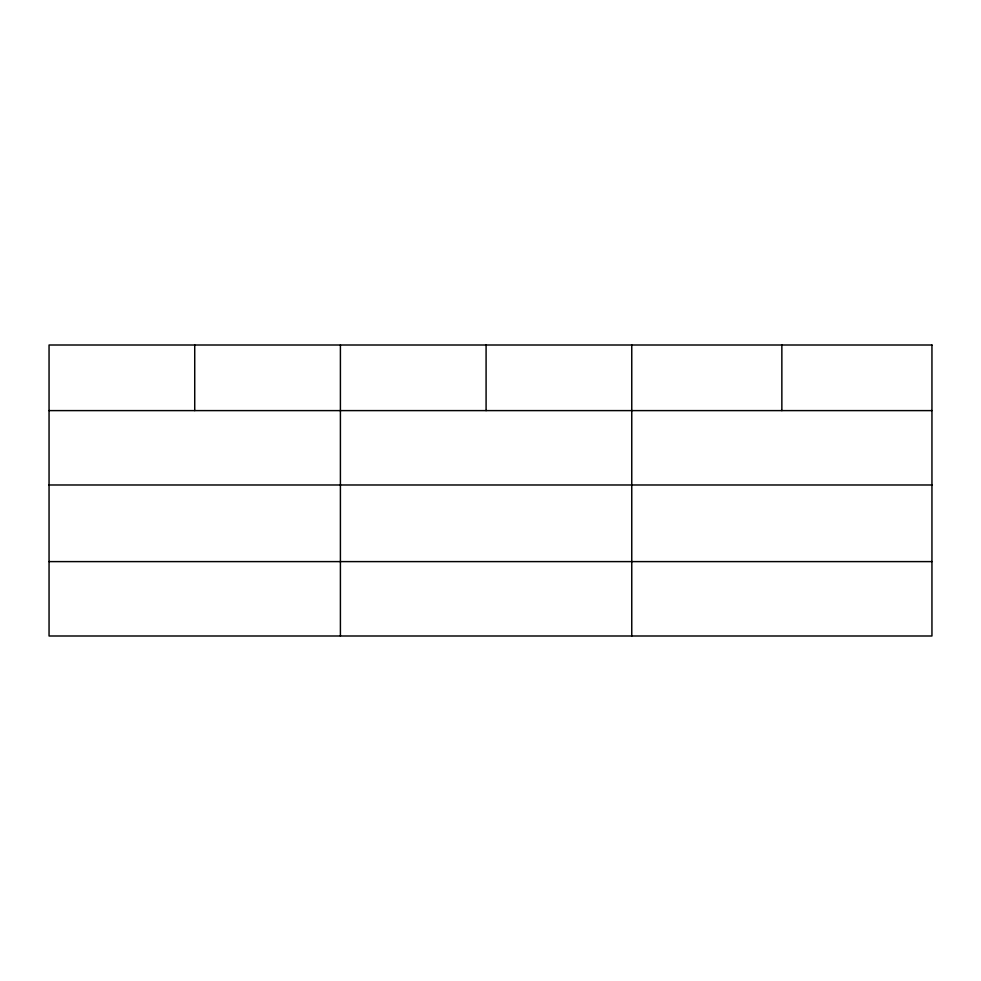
<?xml version="1.0" encoding="UTF-8"?>
<svg xmlns="http://www.w3.org/2000/svg" width="981" height="981" viewBox="0 0 981 981"><rect width="100%" height="100%" fill="white"/><g stroke="black" fill="none" stroke-linecap="round" stroke-linejoin="round"><path stroke-width="1.47" d="M49.05 410.61L931.95 410.61M49.05 484.982L931.95 484.982M49.05 561.61L931.95 561.61M781.857 345.005L781.857 410.61M631.764 345.005L631.764 635.995M486.086 345.005L486.086 410.61M340.407 345.005L340.407 635.995M194.729 345.005L194.729 410.61M931.95 345.005L49.05 345.005L49.05 635.995L931.95 635.995L931.95 345.005"/></g></svg>
